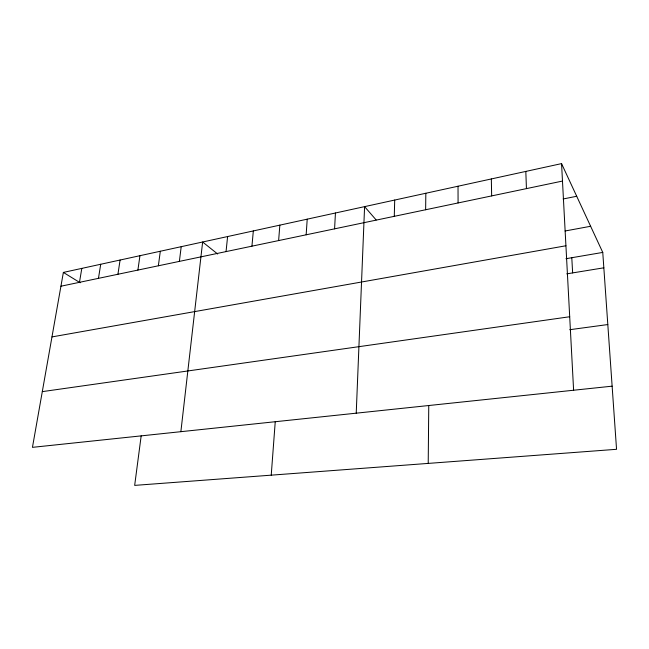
<?xml version="1.0" encoding="UTF-8"?>
<svg xmlns="http://www.w3.org/2000/svg" width="649" height="649" viewBox="0 0 649 649"><rect width="100%" height="100%" fill="white"/><g stroke="black" fill="none" stroke-linecap="round" stroke-linejoin="round"><path stroke-width="0.97" d="M428.21 463.41L428.762 405.52M425.639 209.749L425.833 193.256M394.276 216.328L394.706 200.054M356.228 413.17L364.592 206.633L376.16 219.962M334.584 228.846L335.444 212.994M306.158 234.8L307.212 219.167M271.233 475.157L275.241 421.72M278.624 240.576L279.849 225.138M251.934 246.174L253.329 230.93M226.047 251.601L227.604 236.552M180.868 431.682L202.642 242.004L217.658 254.01M179.375 261.385L181.209 246.685M141.174 435.868L134.668 485.387L616.55 449.303L602.759 252.42L561.555 163.613L63.367 272.418L32.45 447.348L612.129 386.171M158.364 265.79L160.311 251.244M137.896 270.081L139.949 255.69M117.931 274.267L120.089 260.03M98.461 278.348L100.717 264.265M79.462 282.331L81.815 268.386M60.933 286.217L562.48 181.063M563.097 198.992L576.701 196.266M565.101 230.987L590.631 226.274M51.969 336.912L565.928 245.768M565.977 258.708L602.759 252.42M566.78 273.862L603.838 267.81M42.299 391.631L569.7 316.744M569.733 329.708L607.813 324.549M63.367 272.418L80.208 282.777M571.793 257.71L572.637 272.904M561.555 163.613L573.611 390.227M525.82 171.417L526.436 188.616M491.334 178.954L491.658 195.909M458.024 186.222L458.08 202.95"/></g></svg>
